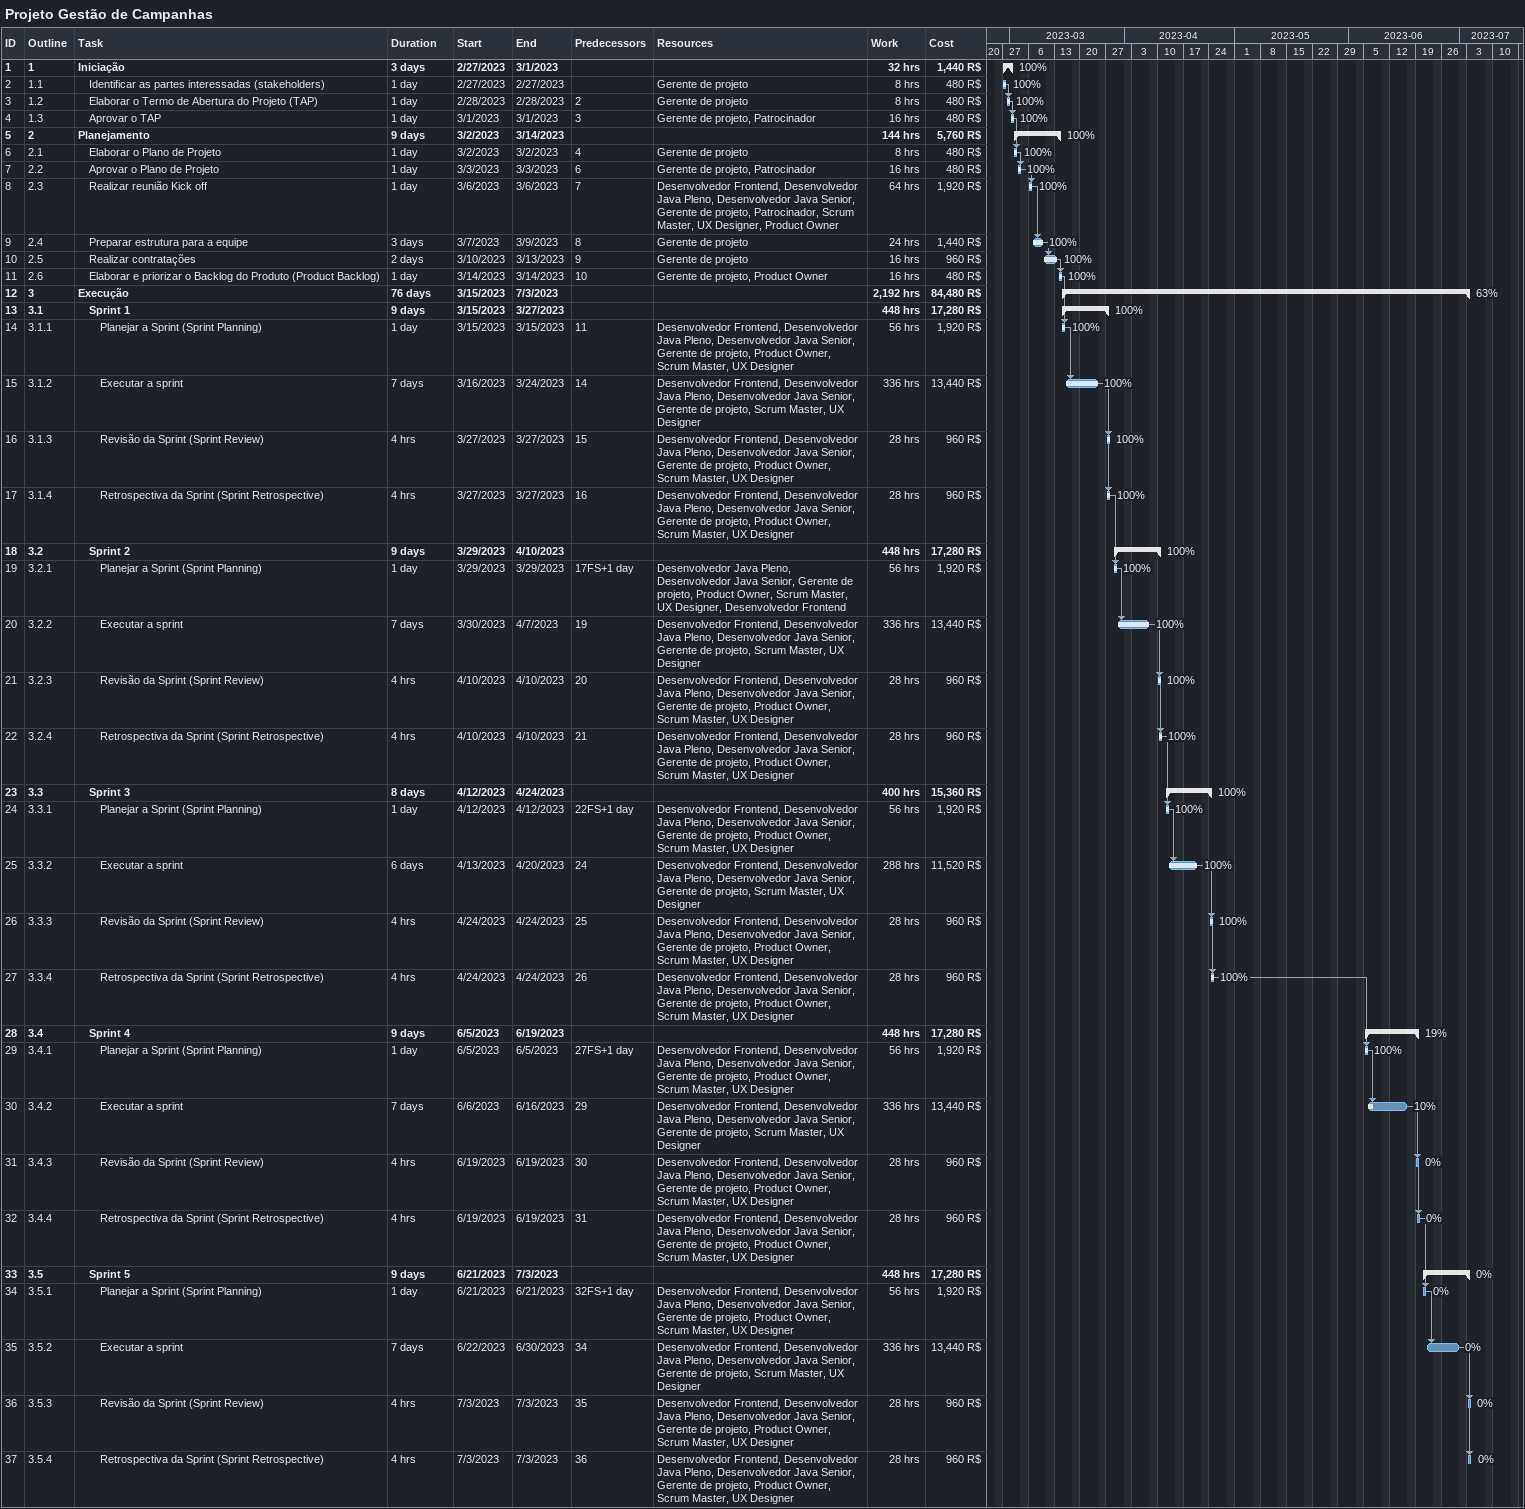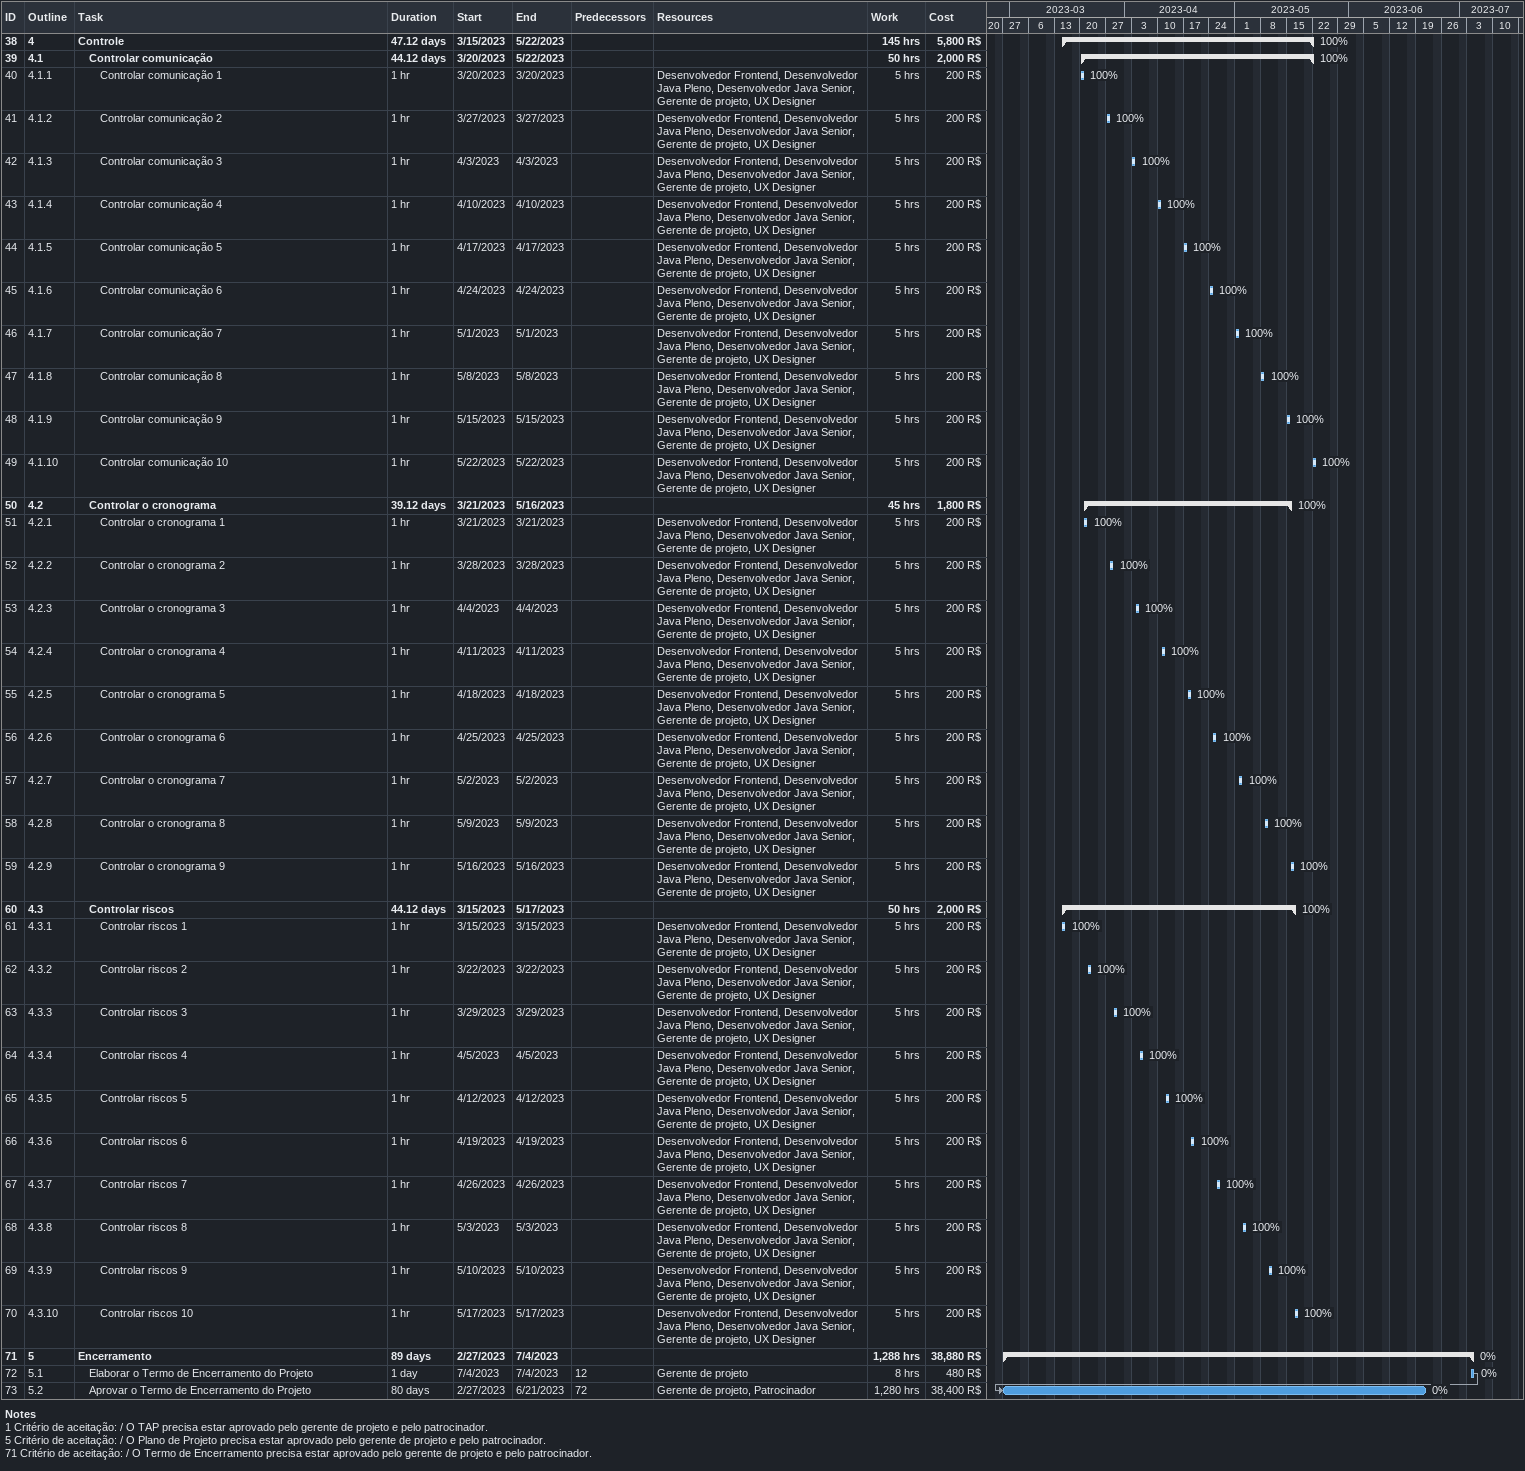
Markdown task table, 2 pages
Projeto Gestão de Campanhas

| ID | WBS | Task | Duration | Start | Finish | Predecessors | Resources | % complete | Work (h) | Cost (R$) |
|---|---|---|---|---|---|---|---|---|---|---|
| 1 | 1 | **Iniciação** | 3d | 2023-02-27 | 2023-03-01 |  |  | 100 | 32 | 1440 |
| 2 | 1.1 | Identificar as partes interessadas (stakeholders) | 1d | 2023-02-27 | 2023-02-27 |  | Gerente de projeto | 100 | 8 | 480 |
| 3 | 1.2 | Elaborar o Termo de Abertura do Projeto (TAP) | 1d | 2023-02-28 | 2023-02-28 | 2 | Gerente de projeto | 100 | 8 | 480 |
| 4 | 1.3 | Aprovar o TAP | 1d | 2023-03-01 | 2023-03-01 | 3 | Gerente de projeto, Patrocinador | 100 | 16 | 480 |
| 5 | 2 | **Planejamento** | 9d | 2023-03-02 | 2023-03-14 |  |  | 100 | 144 | 5760 |
| 6 | 2.1 | Elaborar o Plano de Projeto | 1d | 2023-03-02 | 2023-03-02 | 4 | Gerente de projeto | 100 | 8 | 480 |
| 7 | 2.2 | Aprovar o Plano de Projeto | 1d | 2023-03-03 | 2023-03-03 | 6 | Gerente de projeto, Patrocinador | 100 | 16 | 480 |
| 8 | 2.3 | Realizar reunião Kick off | 1d | 2023-03-06 | 2023-03-06 | 7 | Desenvolvedor Frontend, Desenvolvedor Java Pleno, Desenvolvedor Java Senior, Gerente de projeto, Patrocinador, Scrum Master, UX Designer, Product Owner | 100 | 64 | 1920 |
| 9 | 2.4 | Preparar estrutura para a equipe | 3d | 2023-03-07 | 2023-03-09 | 8 | Gerente de projeto | 100 | 24 | 1440 |
| 10 | 2.5 | Realizar contratações | 2d | 2023-03-10 | 2023-03-13 | 9 | Gerente de projeto | 100 | 16 | 960 |
| 11 | 2.6 | Elaborar e priorizar o Backlog do Produto (Product Backlog) | 1d | 2023-03-14 | 2023-03-14 | 10 | Gerente de projeto, Product Owner | 100 | 16 | 480 |
| 12 | 3 | **Execução** | 76d | 2023-03-15 | 2023-07-03 |  |  | 63 | 2192 | 84480 |
| 13 | 3.1 | **Sprint 1** | 9d | 2023-03-15 | 2023-03-27 |  |  | 100 | 448 | 17280 |
| 14 | 3.1.1 | Planejar a Sprint (Sprint Planning) | 1d | 2023-03-15 | 2023-03-15 | 11 | Desenvolvedor Frontend, Desenvolvedor Java Pleno, Desenvolvedor Java Senior, Gerente de projeto, Product Owner, Scrum Master, UX Designer | 100 | 56 | 1920 |
| 15 | 3.1.2 | Executar a sprint | 7d | 2023-03-16 | 2023-03-24 | 14 | Desenvolvedor Frontend, Desenvolvedor Java Pleno, Desenvolvedor Java Senior, Gerente de projeto, Scrum Master, UX Designer | 100 | 336 | 13440 |
| 16 | 3.1.3 | Revisão da Sprint (Sprint Review) | 4h | 2023-03-27 | 2023-03-27 | 15 | Desenvolvedor Frontend, Desenvolvedor Java Pleno, Desenvolvedor Java Senior, Gerente de projeto, Product Owner, Scrum Master, UX Designer | 100 | 28 | 960 |
| 17 | 3.1.4 | Retrospectiva da Sprint (Sprint Retrospective) | 4h | 2023-03-27 | 2023-03-27 | 16 | Desenvolvedor Frontend, Desenvolvedor Java Pleno, Desenvolvedor Java Senior, Gerente de projeto, Product Owner, Scrum Master, UX Designer | 100 | 28 | 960 |
| 18 | 3.2 | **Sprint 2** | 9d | 2023-03-29 | 2023-04-10 |  |  | 100 | 448 | 17280 |
| 19 | 3.2.1 | Planejar a Sprint (Sprint Planning) | 1d | 2023-03-29 | 2023-03-29 | 17FS+1d | Desenvolvedor Java Pleno, Desenvolvedor Java Senior, Gerente de projeto, Product Owner, Scrum Master, UX Designer, Desenvolvedor Frontend | 100 | 56 | 1920 |
| 20 | 3.2.2 | Executar a sprint | 7d | 2023-03-30 | 2023-04-07 | 19 | Desenvolvedor Frontend, Desenvolvedor Java Pleno, Desenvolvedor Java Senior, Gerente de projeto, Scrum Master, UX Designer | 100 | 336 | 13440 |
| 21 | 3.2.3 | Revisão da Sprint (Sprint Review) | 4h | 2023-04-10 | 2023-04-10 | 20 | Desenvolvedor Frontend, Desenvolvedor Java Pleno, Desenvolvedor Java Senior, Gerente de projeto, Product Owner, Scrum Master, UX Designer | 100 | 28 | 960 |
| 22 | 3.2.4 | Retrospectiva da Sprint (Sprint Retrospective) | 4h | 2023-04-10 | 2023-04-10 | 21 | Desenvolvedor Frontend, Desenvolvedor Java Pleno, Desenvolvedor Java Senior, Gerente de projeto, Product Owner, Scrum Master, UX Designer | 100 | 28 | 960 |
| 23 | 3.3 | **Sprint 3** | 8d | 2023-04-12 | 2023-04-24 |  |  | 100 | 400 | 15360 |
| 24 | 3.3.1 | Planejar a Sprint (Sprint Planning) | 1d | 2023-04-12 | 2023-04-12 | 22FS+1d | Desenvolvedor Frontend, Desenvolvedor Java Pleno, Desenvolvedor Java Senior, Gerente de projeto, Product Owner, Scrum Master, UX Designer | 100 | 56 | 1920 |
| 25 | 3.3.2 | Executar a sprint | 6d | 2023-04-13 | 2023-04-20 | 24 | Desenvolvedor Frontend, Desenvolvedor Java Pleno, Desenvolvedor Java Senior, Gerente de projeto, Scrum Master, UX Designer | 100 | 288 | 11520 |
| 26 | 3.3.3 | Revisão da Sprint (Sprint Review) | 4h | 2023-04-24 | 2023-04-24 | 25 | Desenvolvedor Frontend, Desenvolvedor Java Pleno, Desenvolvedor Java Senior, Gerente de projeto, Product Owner, Scrum Master, UX Designer | 100 | 28 | 960 |
| 27 | 3.3.4 | Retrospectiva da Sprint (Sprint Retrospective) | 4h | 2023-04-24 | 2023-04-24 | 26 | Desenvolvedor Frontend, Desenvolvedor Java Pleno, Desenvolvedor Java Senior, Gerente de projeto, Product Owner, Scrum Master, UX Designer | 100 | 28 | 960 |
| 28 | 3.4 | **Sprint 4** | 9d | 2023-06-05 | 2023-06-19 |  |  | 19 | 448 | 17280 |
| 29 | 3.4.1 | Planejar a Sprint (Sprint Planning) | 1d | 2023-06-05 | 2023-06-05 | 27FS+1d | Desenvolvedor Frontend, Desenvolvedor Java Pleno, Desenvolvedor Java Senior, Gerente de projeto, Product Owner, Scrum Master, UX Designer | 100 | 56 | 1920 |
| 30 | 3.4.2 | Executar a sprint | 7d | 2023-06-06 | 2023-06-16 | 29 | Desenvolvedor Frontend, Desenvolvedor Java Pleno, Desenvolvedor Java Senior, Gerente de projeto, Scrum Master, UX Designer | 10 | 336 | 13440 |
| 31 | 3.4.3 | Revisão da Sprint (Sprint Review) | 4h | 2023-06-19 | 2023-06-19 | 30 | Desenvolvedor Frontend, Desenvolvedor Java Pleno, Desenvolvedor Java Senior, Gerente de projeto, Product Owner, Scrum Master, UX Designer | 0 | 28 | 960 |
| 32 | 3.4.4 | Retrospectiva da Sprint (Sprint Retrospective) | 4h | 2023-06-19 | 2023-06-19 | 31 | Desenvolvedor Frontend, Desenvolvedor Java Pleno, Desenvolvedor Java Senior, Gerente de projeto, Product Owner, Scrum Master, UX Designer | 0 | 28 | 960 |
| 33 | 3.5 | **Sprint 5** | 9d | 2023-06-21 | 2023-07-03 |  |  | 0 | 448 | 17280 |
| 34 | 3.5.1 | Planejar a Sprint (Sprint Planning) | 1d | 2023-06-21 | 2023-06-21 | 32FS+1d | Desenvolvedor Frontend, Desenvolvedor Java Pleno, Desenvolvedor Java Senior, Gerente de projeto, Product Owner, Scrum Master, UX Designer | 0 | 56 | 1920 |
| 35 | 3.5.2 | Executar a sprint | 7d | 2023-06-22 | 2023-06-30 | 34 | Desenvolvedor Frontend, Desenvolvedor Java Pleno, Desenvolvedor Java Senior, Gerente de projeto, Scrum Master, UX Designer | 0 | 336 | 13440 |
| 36 | 3.5.3 | Revisão da Sprint (Sprint Review) | 4h | 2023-07-03 | 2023-07-03 | 35 | Desenvolvedor Frontend, Desenvolvedor Java Pleno, Desenvolvedor Java Senior, Gerente de projeto, Product Owner, Scrum Master, UX Designer | 0 | 28 | 960 |
| 37 | 3.5.4 | Retrospectiva da Sprint (Sprint Retrospective) | 4h | 2023-07-03 | 2023-07-03 | 36 | Desenvolvedor Frontend, Desenvolvedor Java Pleno, Desenvolvedor Java Senior, Gerente de projeto, Product Owner, Scrum Master, UX Designer | 0 | 28 | 960 |
| 38 | 4 | **Controle** | 47.12d | 2023-03-15 | 2023-05-22 |  |  | 100 | 145 | 5800 |
| 39 | 4.1 | **Controlar comunicação** | 44.12d | 2023-03-20 | 2023-05-22 |  |  | 100 | 50 | 2000 |
| 40 | 4.1.1 | Controlar comunicação 1 | 1h | 2023-03-20 | 2023-03-20 |  | Desenvolvedor Frontend, Desenvolvedor Java Pleno, Desenvolvedor Java Senior, Gerente de projeto, UX Designer | 100 | 5 | 200 |
| 41 | 4.1.2 | Controlar comunicação 2 | 1h | 2023-03-27 | 2023-03-27 |  | Desenvolvedor Frontend, Desenvolvedor Java Pleno, Desenvolvedor Java Senior, Gerente de projeto, UX Designer | 100 | 5 | 200 |
| 42 | 4.1.3 | Controlar comunicação 3 | 1h | 2023-04-03 | 2023-04-03 |  | Desenvolvedor Frontend, Desenvolvedor Java Pleno, Desenvolvedor Java Senior, Gerente de projeto, UX Designer | 100 | 5 | 200 |
| 43 | 4.1.4 | Controlar comunicação 4 | 1h | 2023-04-10 | 2023-04-10 |  | Desenvolvedor Frontend, Desenvolvedor Java Pleno, Desenvolvedor Java Senior, Gerente de projeto, UX Designer | 100 | 5 | 200 |
| 44 | 4.1.5 | Controlar comunicação 5 | 1h | 2023-04-17 | 2023-04-17 |  | Desenvolvedor Frontend, Desenvolvedor Java Pleno, Desenvolvedor Java Senior, Gerente de projeto, UX Designer | 100 | 5 | 200 |
| 45 | 4.1.6 | Controlar comunicação 6 | 1h | 2023-04-24 | 2023-04-24 |  | Desenvolvedor Frontend, Desenvolvedor Java Pleno, Desenvolvedor Java Senior, Gerente de projeto, UX Designer | 100 | 5 | 200 |
| 46 | 4.1.7 | Controlar comunicação 7 | 1h | 2023-05-01 | 2023-05-01 |  | Desenvolvedor Frontend, Desenvolvedor Java Pleno, Desenvolvedor Java Senior, Gerente de projeto, UX Designer | 100 | 5 | 200 |
| 47 | 4.1.8 | Controlar comunicação 8 | 1h | 2023-05-08 | 2023-05-08 |  | Desenvolvedor Frontend, Desenvolvedor Java Pleno, Desenvolvedor Java Senior, Gerente de projeto, UX Designer | 100 | 5 | 200 |
| 48 | 4.1.9 | Controlar comunicação 9 | 1h | 2023-05-15 | 2023-05-15 |  | Desenvolvedor Frontend, Desenvolvedor Java Pleno, Desenvolvedor Java Senior, Gerente de projeto, UX Designer | 100 | 5 | 200 |
| 49 | 4.1.10 | Controlar comunicação 10 | 1h | 2023-05-22 | 2023-05-22 |  | Desenvolvedor Frontend, Desenvolvedor Java Pleno, Desenvolvedor Java Senior, Gerente de projeto, UX Designer | 100 | 5 | 200 |
| 50 | 4.2 | **Controlar o cronograma** | 39.12d | 2023-03-21 | 2023-05-16 |  |  | 100 | 45 | 1800 |
| 51 | 4.2.1 | Controlar o cronograma 1 | 1h | 2023-03-21 | 2023-03-21 |  | Desenvolvedor Frontend, Desenvolvedor Java Pleno, Desenvolvedor Java Senior, Gerente de projeto, UX Designer | 100 | 5 | 200 |
| 52 | 4.2.2 | Controlar o cronograma 2 | 1h | 2023-03-28 | 2023-03-28 |  | Desenvolvedor Frontend, Desenvolvedor Java Pleno, Desenvolvedor Java Senior, Gerente de projeto, UX Designer | 100 | 5 | 200 |
| 53 | 4.2.3 | Controlar o cronograma 3 | 1h | 2023-04-04 | 2023-04-04 |  | Desenvolvedor Frontend, Desenvolvedor Java Pleno, Desenvolvedor Java Senior, Gerente de projeto, UX Designer | 100 | 5 | 200 |
| 54 | 4.2.4 | Controlar o cronograma 4 | 1h | 2023-04-11 | 2023-04-11 |  | Desenvolvedor Frontend, Desenvolvedor Java Pleno, Desenvolvedor Java Senior, Gerente de projeto, UX Designer | 100 | 5 | 200 |
| 55 | 4.2.5 | Controlar o cronograma 5 | 1h | 2023-04-18 | 2023-04-18 |  | Desenvolvedor Frontend, Desenvolvedor Java Pleno, Desenvolvedor Java Senior, Gerente de projeto, UX Designer | 100 | 5 | 200 |
| 56 | 4.2.6 | Controlar o cronograma 6 | 1h | 2023-04-25 | 2023-04-25 |  | Desenvolvedor Frontend, Desenvolvedor Java Pleno, Desenvolvedor Java Senior, Gerente de projeto, UX Designer | 100 | 5 | 200 |
| 57 | 4.2.7 | Controlar o cronograma 7 | 1h | 2023-05-02 | 2023-05-02 |  | Desenvolvedor Frontend, Desenvolvedor Java Pleno, Desenvolvedor Java Senior, Gerente de projeto, UX Designer | 100 | 5 | 200 |
| 58 | 4.2.8 | Controlar o cronograma 8 | 1h | 2023-05-09 | 2023-05-09 |  | Desenvolvedor Frontend, Desenvolvedor Java Pleno, Desenvolvedor Java Senior, Gerente de projeto, UX Designer | 100 | 5 | 200 |
| 59 | 4.2.9 | Controlar o cronograma 9 | 1h | 2023-05-16 | 2023-05-16 |  | Desenvolvedor Frontend, Desenvolvedor Java Pleno, Desenvolvedor Java Senior, Gerente de projeto, UX Designer | 100 | 5 | 200 |
| 60 | 4.3 | **Controlar riscos** | 44.12d | 2023-03-15 | 2023-05-17 |  |  | 100 | 50 | 2000 |
| 61 | 4.3.1 | Controlar riscos 1 | 1h | 2023-03-15 | 2023-03-15 |  | Desenvolvedor Frontend, Desenvolvedor Java Pleno, Desenvolvedor Java Senior, Gerente de projeto, UX Designer | 100 | 5 | 200 |
| 62 | 4.3.2 | Controlar riscos 2 | 1h | 2023-03-22 | 2023-03-22 |  | Desenvolvedor Frontend, Desenvolvedor Java Pleno, Desenvolvedor Java Senior, Gerente de projeto, UX Designer | 100 | 5 | 200 |
| 63 | 4.3.3 | Controlar riscos 3 | 1h | 2023-03-29 | 2023-03-29 |  | Desenvolvedor Frontend, Desenvolvedor Java Pleno, Desenvolvedor Java Senior, Gerente de projeto, UX Designer | 100 | 5 | 200 |
| 64 | 4.3.4 | Controlar riscos 4 | 1h | 2023-04-05 | 2023-04-05 |  | Desenvolvedor Frontend, Desenvolvedor Java Pleno, Desenvolvedor Java Senior, Gerente de projeto, UX Designer | 100 | 5 | 200 |
| 65 | 4.3.5 | Controlar riscos 5 | 1h | 2023-04-12 | 2023-04-12 |  | Desenvolvedor Frontend, Desenvolvedor Java Pleno, Desenvolvedor Java Senior, Gerente de projeto, UX Designer | 100 | 5 | 200 |
| 66 | 4.3.6 | Controlar riscos 6 | 1h | 2023-04-19 | 2023-04-19 |  | Desenvolvedor Frontend, Desenvolvedor Java Pleno, Desenvolvedor Java Senior, Gerente de projeto, UX Designer | 100 | 5 | 200 |
| 67 | 4.3.7 | Controlar riscos 7 | 1h | 2023-04-26 | 2023-04-26 |  | Desenvolvedor Frontend, Desenvolvedor Java Pleno, Desenvolvedor Java Senior, Gerente de projeto, UX Designer | 100 | 5 | 200 |
| 68 | 4.3.8 | Controlar riscos 8 | 1h | 2023-05-03 | 2023-05-03 |  | Desenvolvedor Frontend, Desenvolvedor Java Pleno, Desenvolvedor Java Senior, Gerente de projeto, UX Designer | 100 | 5 | 200 |
| 69 | 4.3.9 | Controlar riscos 9 | 1h | 2023-05-10 | 2023-05-10 |  | Desenvolvedor Frontend, Desenvolvedor Java Pleno, Desenvolvedor Java Senior, Gerente de projeto, UX Designer | 100 | 5 | 200 |
| 70 | 4.3.10 | Controlar riscos 10 | 1h | 2023-05-17 | 2023-05-17 |  | Desenvolvedor Frontend, Desenvolvedor Java Pleno, Desenvolvedor Java Senior, Gerente de projeto, UX Designer | 100 | 5 | 200 |
| 71 | 5 | **Encerramento** | 89d | 2023-02-27 | 2023-07-04 |  |  | 0 | 1288 | 38880 |
| 72 | 5.1 | Elaborar o Termo de Encerramento do Projeto | 1d | 2023-07-04 | 2023-07-04 | 12 | Gerente de projeto | 0 | 8 | 480 |
| 73 | 5.2 | Aprovar o Termo de Encerramento do Projeto | 80d | 2023-02-27 | 2023-06-21 | 72 | Gerente de projeto, Patrocinador | 0 | 1280 | 38400 |

Notes
- 1: Critério de aceitação: / O TAP precisa estar aprovado pelo gerente de projeto e pelo patrocinador.
- 5: Critério de aceitação: / O Plano de Projeto precisa estar aprovado pelo gerente de projeto e pelo patrocinador.
- 71: Critério de aceitação: / O Termo de Encerramento precisa estar aprovado pelo gerente de projeto e pelo patrocinador.
